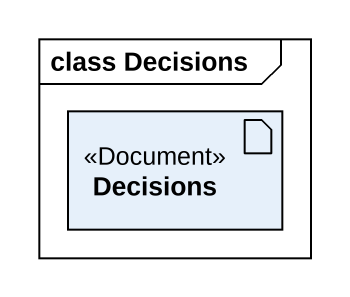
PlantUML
@startuml
mainframe class Decisions
artifact Decisions <<Document>>
@enduml
